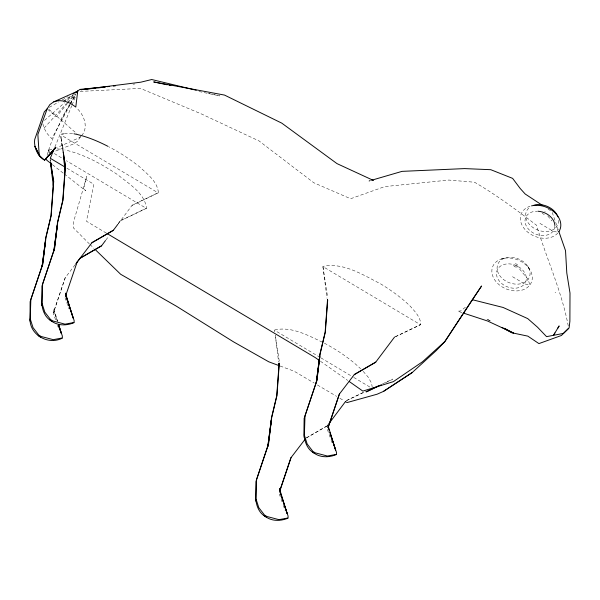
<?xml version="1.0" encoding="UTF-8"?>
<svg xmlns="http://www.w3.org/2000/svg" width="600" height="600" viewBox="0 0 600 600"><rect width="100%" height="100%" fill="white"/><g stroke="black" fill="none" stroke-linecap="round" stroke-linejoin="round"><path stroke-width="0.45" stroke-dasharray="3 2.25" d="M47.1 155.212C52.162 137.22 60.945 120.488 69.795 104.115M65.325 277.56L53.445 312.862L53.722 308.632L57.57 321.15M54.87 147.105L71.738 105.78M72.09 104.917L75.6 96.308M69.877 105.352L51.773 138.623L47.273 133.74L44.062 128.115L42.892 123.93M70.32 104.542L75.623 94.808M70.238 103.35L75.585 94.41M60.758 119.685L69.705 104.618M70.177 103.83L75.825 94.312M80.4 136.792L77.782 141.023L73.748 143.873L54.773 151.395M105.855 240.075L108.825 236.115M118.208 223.612L120.413 220.665L146.595 208.118C144.322 192.78 128.865 183.892 117.833 174.81C101.565 163.988 84.037 154.245 64.823 149.917M118.2 223.845L132.203 205.17L158.385 192.623C157.477 181.41 147.218 174.113 139.71 166.935C130.087 159.27 119.775 152.475 108.84 146.82M75.097 264.81L65.115 277.837L53.227 313.14L55.68 320.062M67.59 103.275L56.273 116.843L47.858 109.507M68.183 102.562L75.33 93.998M44.062 128.115L66.495 103.462M67.117 102.78L74.595 94.56M81.03 136.222L79.92 137.43L57.36 147.48M81.593 135.623C88.89 127.613 84.037 114.81 76.912 108.285M44.498 120.42L64.567 102.727M67.335 100.29L73.56 94.8M465.412 307.23L460.575 310.987L457.71 311.19L462.112 312.638M63.615 101.46L73.26 94.395M63.585 101.498L72.3 95.22M306.053 438.022L327.397 425.678M306.63 437.842L327.188 425.955M49.26 107.34L59.017 101.782M62.265 99.93L67.957 96.69M131.993 205.447L158.175 192.892L61.358 135.21M120.203 220.942L146.385 208.395L66.367 160.718M395.415 336.638L420.75 324.487C420.615 317.077 414.938 311.595 410.393 306.353C401.482 297.645 391.305 290.392 380.692 283.905C363.15 274.995 343.605 262.245 323.138 266.325M395.205 336.915L420.54 324.765L322.928 266.603L326.993 298.245M346.155 400.665L365.587 391.35M346.793 400.537L365.37 391.627M382.59 383.888L392.722 379.028M385.643 382.688L392.4 379.447M555.09 292.695L555.743 292.462M370.695 180.51L368.903 181.035L370.733 180.803M501.465 258.938L504.938 258.067M64.395 133.627L66.21 133.215L73.117 133.725M48.975 149.955L52.605 149.13M274.725 329.947C291.788 326.04 308.58 335.73 323.58 342.743M133.035 84.165L134.895 83.97M80.153 91.418L140.512 88.418L201.39 113.94L259.072 140.962L313.755 182.73L350.595 198.743L384.75 186.6L448.83 180.053L474.57 182.243C496.327 194.903 516.502 209.91 536.49 225.195C546.915 259.748 562.342 292.59 568.695 328.327M57.008 148.905L62.19 149.28M198.99 91.515L219.825 95.918L208.02 93.075M280.132 366.022L294.127 371.212L314.19 383.085M490.5 321L486.412 318.855L490.5 321.097M324.375 343.178C337.447 350.13 349.875 358.47 360.6 368.722M317.4 384.982L336.668 396.382M339.877 398.28L343.89 400.658M539.94 223.388L553.08 231.218L558.382 232.38L556.627 226.702M515.737 265.433L517.507 266.49L528.105 279.368L529.852 285.038A20.888 15.645 22.2 0 1 494.842 280.08A20.888 15.645 22.2 0 1 511.5 258.195A20.888 15.645 22.2 0 1 529.852 285.038L524.55 283.875A15.428 11.558 22.2 0 1 498.69 280.215A15.428 11.558 22.2 0 1 510.99 264.045A15.428 11.558 22.2 0 1 524.55 283.875L511.41 276.045M49.14 152.692L48.765 150.233L51.165 151.657M54.367 153.57L62.37 158.333M66.922 168.203L93.832 184.238L86.453 221.257L106.365 233.123M320.123 357.397L274.515 330.225L274.763 331.868M320.918 357.877L352.928 376.95M353.73 377.423L371.332 387.915M548.115 209.1L551.175 211.11M320.452 361.252L347.715 380.438M52.56 164.752L63.6 173.422M64.335 174L85.672 190.762L84.255 189.023L84.63 184.155L86.79 176.415L73.808 220.98L73.275 227.737L89.273 243.78M49.02 109.462L76.898 133.74M89.94 244.433L93.953 248.325M363.202 371.385L368.077 377.032L371.595 383.19L372.218 387.293M547.793 215.955L551.88 220.928M527.64 266.108L529.29 268.793M327.39 429.51L330.757 439.035M331.065 439.897L332.288 443.355M279.285 494.002L282.038 501.787M283.267 505.252L285.105 510.442M65.025 297.645L69.008 308.895M57.517 325.252L59.363 330.442M552.24 212.483L558.278 229.837M57.412 321.255L53.932 310.845L57.383 321.382M322.928 266.603L327.683 297.593M279.27 361.215L275.265 335.153L278.58 361.868M62.415 146.85L61.305 139.657L62.227 147.03M61.117 138.375L62.377 146.58M48.765 150.233L49.185 152.962M50.168 159.345L50.445 161.167M50.093 159.757L50.318 161.602M558.607 220.388A17.047 12.765 22.2 0 1 536.227 229.41A17.047 12.765 22.2 0 1 530.123 207.03M554.865 226.275A15.428 11.558 22.2 0 1 540.487 235.403A15.428 11.558 22.2 0 1 525.09 222.278A15.428 11.558 22.2 0 1 537.188 211.208M557.857 233.017A20.888 15.645 22.2 0 1 526.32 230.888A20.888 15.645 22.2 0 1 529.995 206.28M544.327 214.388A2.078 1.56 22.2 0 1 542.34 212.917M544.732 211.282A2.078 1.56 22.2 0 1 545.227 211.515M499.53 275.317A17.047 12.765 22.2 0 0 528.105 279.368A17.047 12.765 22.2 0 0 513.12 257.46A17.047 12.765 22.2 0 0 499.53 275.317M514.028 265.995A2.078 1.56 22.2 0 0 517.507 266.49A2.078 1.56 22.2 0 0 515.685 263.812A2.078 1.56 22.2 0 0 514.028 265.995"/><path stroke-width="0.9" d="M62.115 338.235C48.262 345.3 29.805 334.995 30.008 319.103M50.992 320.737C44.955 317.317 42.42 310.095 41.797 303.608M264.945 516.232C258.907 512.812 256.373 505.59 255.757 499.095M313.358 452.61C307.32 449.19 304.785 441.967 304.163 435.472L304.298 418.065L316.74 380.782L319.778 356.445L316.245 382.8L319.897 354.202L325.14 332.272L327.548 299.415M30 321.06L30.142 301.688L42.578 264.413L45.623 240.067L42.09 266.423L45.742 237.833L50.977 215.895L53.528 181.215L50.588 162.075M41.79 305.558L41.932 286.192L54.375 248.917L57.3 225.472L53.88 250.928L57.532 222.337L62.767 200.4L65.317 165.72L62.52 147.495M255.743 501.053L255.885 481.688L268.327 444.405L271.365 420.067L267.832 446.423L271.485 417.825L276.728 395.895L279.135 363.038M304.155 437.43L304.298 418.065M65.137 169.192L65.317 165.72L63.248 152.243M279.135 363.817L279.045 365.55L278.812 363.712M53.738 180.938L51.188 215.618L45.953 237.555L42.795 264.135L30.848 299.4L30.218 318.825L33.023 327.608L38.782 335.062L41.145 336.472L53.25 339.66L62.325 337.957L62.34 336L58.568 324.728M65.528 165.442L62.985 200.123L57.742 222.06L54.585 248.64L42.638 283.897L42.015 303.33L44.812 312.112L50.573 319.567L52.943 320.978L65.04 324.165L74.123 322.462L74.13 320.505L65.722 295.35L73.2 318.173L65.512 293.13L65.655 294.615M279.285 363.675L276.938 395.618L271.695 417.555L268.538 444.127L256.59 479.393L255.968 498.817L258.765 507.607L264.525 515.062L266.895 516.472L278.993 519.66L288.075 517.95L288.082 516L279.968 491.715L287.16 513.668L279.465 488.625L279.683 490.845M327.69 300.053L325.35 331.995L320.108 353.933L316.95 380.505L305.002 415.77L304.38 435.202L307.178 443.985L312.938 451.44L315.308 452.85L327.405 456.037L336.487 454.327L336.495 452.377L329.827 432.428M105.038 86.91L79.852 89.407L77.707 91.14L75.787 107.062L70.395 103.343L64.597 101.123L58.898 100.597L53.805 101.82L49.77 104.67L47.152 108.9L37.852 134.498L39.225 155.355L44.52 160.178L55.838 147.472L44.52 160.178L53.64 149.955M65.617 295.875L77.115 262.065M279.87 490.485L290.865 457.838L304.942 439.47M279.78 491.092L291.075 457.56M327.983 427.748L339.27 394.215L354.457 374.4L375.803 362.055M328.192 427.47L339.487 393.938M54.517 147.968L50.302 158.303L65.34 167.257M77.01 92.858L77.707 91.14L53.805 101.82M568.695 328.327L561.412 335.49L538.92 343.597L527.842 336.135L511.725 332.752L501.93 327.375M554.895 332.97L553.477 335.317L559.148 325.928L557.73 328.275M471.982 300.135L444.668 341.805L436.268 350.565L412.2 372.555L383.46 391.403L377.13 394.207L347.1 402.555L345.495 401.603M105.51 240.532L101.438 245.962L80.093 258.3M117.855 224.303L113.227 230.46L91.883 242.805M328.837 423.75L345.608 401.4M394.567 337.043L375.593 362.332L354.248 374.678M76.905 262.343L92.093 242.528L113.438 230.183M75.653 264.09L80.302 258.022L101.648 245.685M47.64 108.262L44.295 111.87L34.725 139.462C33.57 146.243 37.725 157.102 44.475 159.96L52.883 151.425M76.328 92.363L77.707 91.14L73.642 93.45M75.488 92.767L77.707 91.14M383.46 391.403L412.2 372.555M366.54 391.582L378.368 385.912M366.218 392.002L381.42 384.713M73.905 322.733C66.517 325.77 57.818 325.928 51.262 320.918M336.27 454.605C328.882 457.643 320.183 457.793 313.627 452.79M287.865 518.227C280.478 521.265 271.77 521.415 265.215 516.412M371.587 180.248L402.053 171.36L464.595 168.6L490.778 169.695L512.625 178.373L520.215 188.512L525.195 194.01L542.768 205.583M61.672 134.25L63.488 133.837M95.88 88.14L81.015 89.73L140.82 82.185L151.725 79.523L196.215 90.233M97.74 87.945L100.523 87.645M103.312 87.345L105.172 87.15M106.905 86.722L109.703 86.445M113.43 86.078L115.297 85.89M167.28 84.81L153.69 81.938L224.52 95.085L281.782 123.142L336.99 163.613L373.485 180.465M169.095 85.192L170.903 85.575M73.98 133.785C85.92 136.155 97.252 140.835 108.045 146.385M463.868 313.215L487.62 321.03L513.398 333.022L504.405 328.298M279.255 365.7L268.763 361.8L233.528 341.85L176.37 306.18L120.667 274.282L95.287 249.623M107.16 233.595L315.15 357.517L319.695 360.72M312.345 451.928L314.67 453.457M49.98 320.055L52.297 321.593M38.19 335.55L40.508 337.087M263.933 515.55L266.257 517.08M349.222 381.502L362.858 391.103L393.338 381.66L422.498 361.77L444.99 341.385L481.567 286.005L472.305 299.707L503.07 307.455L527.722 318.6L537.525 327.202L546.562 336.645L563.332 333.428L569.115 327.87L569.895 321.225L570 293.055L566.798 273.022L565.523 250.665L558.877 231.577M51.825 164.175L46.672 160.132L46.545 157.77M40.11 156.69L34.785 146.243L39.697 155.887M328.38 428.092L329.25 430.695M330.39 434.243L335.565 450.045L327.877 425.002L328.087 427.222M58.537 324.892L61.41 333.668L58.665 324.728M60.84 136.553L61.117 138.375M50.625 162.345L53.528 181.215L53.295 185.558L50.43 162.525M63.367 156.24L65.085 170.062M531.533 205.845A20.888 15.645 22.2 0 1 554.745 212.55A20.888 15.645 22.2 0 1 558.862 231.705M533.467 205.403A17.047 12.765 22.2 0 1 557.925 216.877M537.96 211.23A15.428 11.558 22.2 0 1 554.865 225.495"/></g></svg>
